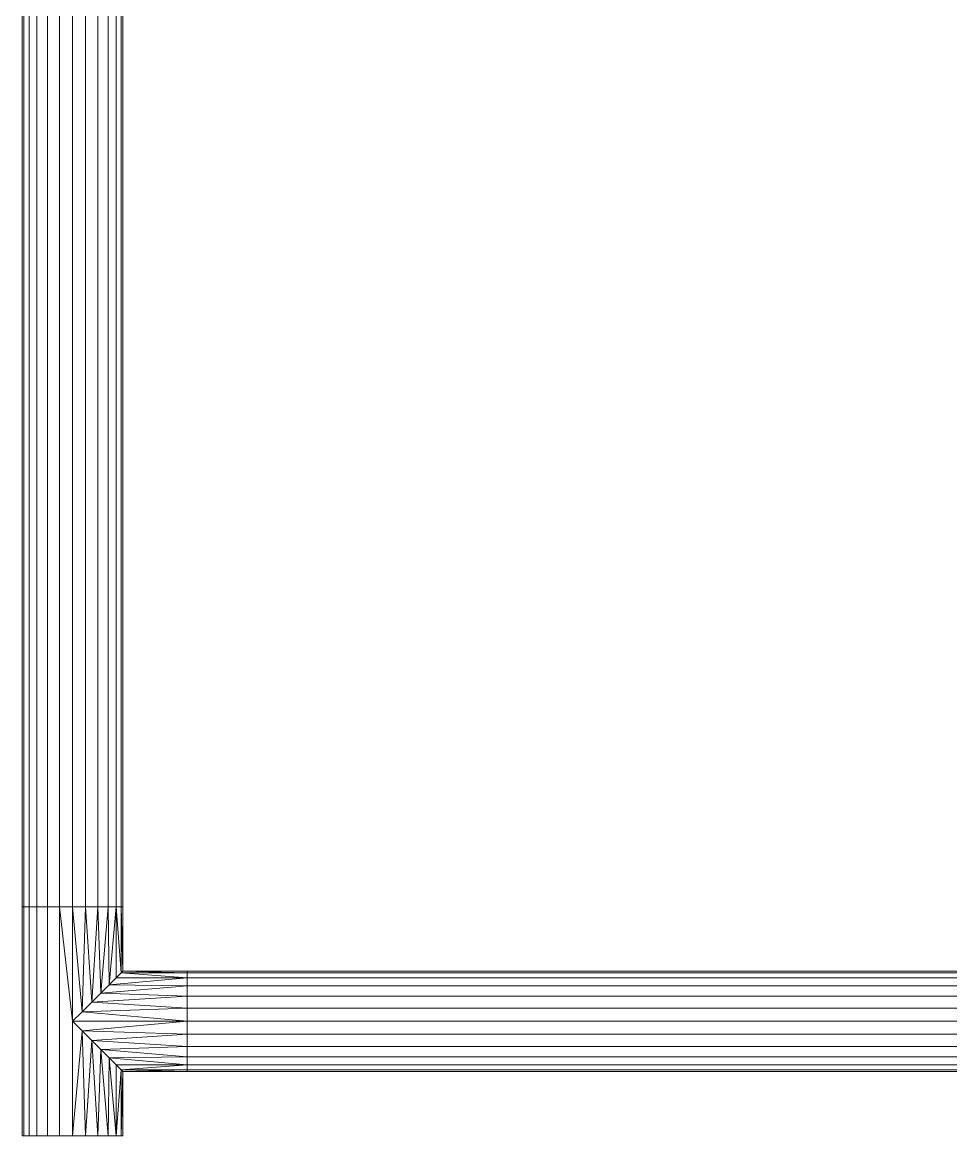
# Model space of a CAD drawing. Header units: inches. Extents: x -3325 to -59, y 5 to 733.
# Drawn here: x -3153.08 to -3140.94, y 427.28 to 441.84 of the extents above; entities that cross this region are included whole.
import ezdxf

# ---------------------------------------------------------------- set-up
doc = ezdxf.new("R2010")
doc.units = ezdxf.units.IN
doc.header["$MEASUREMENT"] = 0
doc.layers.add('P-PIPE', color=10, linetype='Continuous', lineweight=9)

# ---------------------------------------------------------------- blocks, each defined once
blk = doc.blocks.new('Tee - Welded - Generic - Standard-1086689-06 - Fifth Level')
at = {"layer": 'P-PIPE'}
mesh = blk.add_polyface(dxfattribs=at)
corners = [(-1.496, -0.657), (-1.496, -0.635, 0.17), (-1.496, -0.569, 0.329), (-1.496, -0.465, 0.465), (-1.496, -0.329, 0.569), (-1.496, -0.17, 0.635), (-1.496, 0, 0.657), (-1.496, 0.17, 0.635), (-1.496, 0.329, 0.569), (-1.496, 0.465, 0.465), (-1.496, 0.569, 0.329), (-1.496, 0.635, 0.17), (-1.496, 0.657), (-1.496, 0.635, -0.17), (-1.496, 0.569, -0.329), (-1.496, 0.465, -0.465), (-1.496, 0.329, -0.569), (-1.496, 0.17, -0.635), (-1.496, 0, -0.657), (-1.496, -0.17, -0.635), (-1.496, -0.329, -0.569), (-1.496, -0.465, -0.465), (-1.496, -0.569, -0.329), (-1.496, -0.635, -0.17)]
mesh.append_faces([[corners[k] for k in face] for face in [(20, 17, 18, 19)]], dxfattribs={"vtx0": -1})
mesh.append_faces([[corners[k] for k in face] for face in [(23, 17, 20), (11, 23, 8, 10)]], dxfattribs={"vtx0": -1, "vtx1": -1, "vtx2": -1})
mesh.append_faces([[corners[k] for k in face] for face in [(17, 23, 11, 14)]], dxfattribs={"vtx0": -1, "vtx1": -1, "vtx2": -1, "vtx3": -1})
mesh.append_faces([[corners[k] for k in face] for face in [(16, 17, 14, 15), (9, 10, 8)]], dxfattribs={"vtx1": -1})
mesh.append_faces([[corners[k] for k in face] for face in [(7, 8, 3, 6)]], dxfattribs={"vtx1": -1, "vtx2": -1})
mesh.append_faces([[corners[k] for k in face] for face in [(23, 0, 3, 8)]], dxfattribs={"vtx1": -1, "vtx2": -1, "vtx3": -1})
mesh.append_faces([[corners[k] for k in face] for face in [(12, 13, 14, 11)]], dxfattribs={"vtx2": -1})
mesh.append_faces([[corners[k] for k in face] for face in [(20, 21, 22, 23), (0, 1, 2, 3), (3, 4, 5, 6)]], dxfattribs={"vtx3": -1})
mesh = blk.add_polyface(dxfattribs=at)
corners = [(-1.496, 0.657), (-1.496, 0.635, 0.17), (-1.496, 0.569, 0.329), (-1.496, 0.465, 0.465), (-1.496, 0.329, 0.569), (-1.496, 0.17, 0.635), (-1.496, 0, 0.657), (-1.496, -0.17, 0.635), (-1.496, -0.329, 0.569), (-1.496, -0.465, 0.465), (-1.496, -0.569, 0.329), (-1.496, -0.635, 0.17), (-1.496, -0.657), (-0.657, -0.657), (-0.634, -0.634, 0.175), (-0.569, -0.569, 0.329), (-0.477, -0.477, 0.452), (-0.369, -0.369, 0.545), (-0.25, -0.25, 0.608), (-0.126, -0.126, 0.645), (0, 0, 0.657), (0.126, -0.126, 0.645), (0.25, -0.25, 0.608), (0.369, -0.369, 0.545), (0.477, -0.477, 0.452), (0.569, -0.569, 0.329), (0.634, -0.634, 0.175), (0.657, -0.657), (1.496, -0.657), (1.496, -0.635, 0.17), (1.496, -0.569, 0.329), (1.496, -0.465, 0.465), (1.496, -0.329, 0.569), (1.496, -0.17, 0.635), (1.496, 0, 0.657), (1.496, 0.17, 0.635), (1.496, 0.329, 0.569), (1.496, 0.465, 0.465), (1.496, 0.569, 0.329), (1.496, 0.635, 0.17), (1.496, 0.657)]
mesh.append_faces([[corners[k] for k in face] for face in [(13, 11, 12)]], dxfattribs={"vtx0": -1})
mesh.append_faces([[corners[k] for k in face] for face in [(27, 29, 26), (25, 30, 24), (11, 14, 10), (9, 17, 8), (16, 10, 15), (23, 32, 22), (21, 34, 20), (22, 33, 21), (33, 22, 32), (19, 7, 18), (7, 19, 6)]], dxfattribs={"vtx0": -1, "vtx1": -1})
mesh.append_faces([[corners[k] for k in face] for face in [(30, 25, 26), (24, 30, 31), (8, 17, 18), (21, 33, 34), (18, 7, 8), (20, 5, 6)]], dxfattribs={"vtx0": -1, "vtx2": -1})
mesh.append_faces([[corners[k] for k in face] for face in [(20, 34, 35, 5)]], dxfattribs={"vtx0": -1, "vtx2": -1, "vtx3": -1})
mesh.append_faces([[corners[k] for k in face] for face in [(28, 29, 27)]], dxfattribs={"vtx1": -1})
mesh.append_faces([[corners[k] for k in face] for face in [(29, 30, 26), (31, 32, 23), (23, 24, 31), (13, 14, 11), (14, 15, 10), (16, 17, 9), (9, 10, 16), (19, 20, 6)]], dxfattribs={"vtx1": -1, "vtx2": -1})
mesh.append_faces([[corners[k] for k in face] for face in [(38, 39, 1, 2), (36, 37, 3, 4), (37, 38, 2, 3), (35, 36, 4, 5)]], dxfattribs={"vtx1": -1, "vtx3": -1})
mesh.append_faces([[corners[k] for k in face] for face in [(39, 40, 0, 1)]], dxfattribs={"vtx3": -1})
mesh = blk.add_polyface(dxfattribs=at)
corners = [(-1.496, -0.657), (-1.496, -0.635, -0.17), (-1.496, -0.569, -0.329), (-1.496, -0.465, -0.465), (-1.496, -0.329, -0.569), (-1.496, -0.17, -0.635), (-1.496, 0, -0.657), (-1.496, 0.17, -0.635), (-1.496, 0.329, -0.569), (-1.496, 0.465, -0.465), (-1.496, 0.569, -0.329), (-1.496, 0.635, -0.17), (-1.496, 0.657), (1.496, 0.657), (1.496, 0.635, -0.17), (1.496, 0.569, -0.329), (1.496, 0.465, -0.465), (1.496, 0.329, -0.569), (1.496, 0.17, -0.635), (1.496, 0, -0.657), (1.496, -0.17, -0.635), (1.496, -0.329, -0.569), (1.496, -0.465, -0.465), (1.496, -0.569, -0.329), (1.496, -0.635, -0.17), (1.496, -0.657), (0.657, -0.657), (0.634, -0.634, -0.175), (0.569, -0.569, -0.329), (0.477, -0.477, -0.452), (0.369, -0.369, -0.545), (0.25, -0.25, -0.608), (0.126, -0.126, -0.645), (0, 0, -0.657), (-0.126, -0.126, -0.645), (-0.25, -0.25, -0.608), (-0.369, -0.369, -0.545), (-0.477, -0.477, -0.452), (-0.569, -0.569, -0.329), (-0.634, -0.634, -0.175), (-0.657, -0.657)]
mesh.append_faces([[corners[k] for k in face] for face in [(1, 40, 0)]], dxfattribs={"vtx0": -1})
mesh.append_faces([[corners[k] for k in face] for face in [(33, 19, 32), (6, 34, 5), (32, 20, 31), (24, 27, 23), (27, 24, 26), (36, 4, 35), (3, 37, 2), (38, 2, 37), (21, 31, 20)]], dxfattribs={"vtx0": -1, "vtx1": -1})
mesh.append_faces([[corners[k] for k in face] for face in [(35, 4, 5), (6, 33, 34), (23, 28, 29), (29, 22, 23), (21, 30, 31), (23, 27, 28), (36, 3, 4), (3, 36, 37), (39, 1, 2)]], dxfattribs={"vtx0": -1, "vtx2": -1})
mesh.append_faces([[corners[k] for k in face] for face in [(13, 14, 11, 12)]], dxfattribs={"vtx1": -1})
mesh.append_faces([[corners[k] for k in face] for face in [(19, 20, 32), (34, 35, 5), (6, 7, 33), (21, 22, 30), (29, 30, 22), (39, 40, 1), (38, 39, 2)]], dxfattribs={"vtx1": -1, "vtx2": -1})
mesh.append_faces([[corners[k] for k in face] for face in [(18, 19, 33, 7)]], dxfattribs={"vtx1": -1, "vtx2": -1, "vtx3": -1})
mesh.append_faces([[corners[k] for k in face] for face in [(15, 16, 9, 10), (14, 15, 10, 11), (16, 17, 8, 9), (17, 18, 7, 8)]], dxfattribs={"vtx1": -1, "vtx3": -1})
mesh.append_faces([[corners[k] for k in face] for face in [(24, 25, 26)]], dxfattribs={"vtx2": -1})
mesh = blk.add_polyface(dxfattribs=at)
corners = [(1.496, -0.657), (1.496, -0.635, -0.17), (1.496, -0.569, -0.329), (1.496, -0.465, -0.465), (1.496, -0.329, -0.569), (1.496, -0.17, -0.635), (1.496, 0, -0.657), (1.496, 0.17, -0.635), (1.496, 0.329, -0.569), (1.496, 0.465, -0.465), (1.496, 0.569, -0.329), (1.496, 0.635, -0.17), (1.496, 0.657), (1.496, 0.635, 0.17), (1.496, 0.569, 0.329), (1.496, 0.465, 0.465), (1.496, 0.329, 0.569), (1.496, 0.17, 0.635), (1.496, 0, 0.657), (1.496, -0.17, 0.635), (1.496, -0.329, 0.569), (1.496, -0.465, 0.465), (1.496, -0.569, 0.329), (1.496, -0.635, 0.17)]
mesh.append_faces([[corners[k] for k in face] for face in [(7, 5, 6), (10, 8, 9), (4, 2, 3), (16, 14, 15), (23, 21, 22)]], dxfattribs={"vtx0": -1})
mesh.append_faces([[corners[k] for k in face] for face in [(1, 5, 0)]], dxfattribs={"vtx0": -1, "vtx1": -1})
mesh.append_faces([[corners[k] for k in face] for face in [(5, 10, 11, 0), (23, 12, 13, 21)]], dxfattribs={"vtx0": -1, "vtx2": -1, "vtx3": -1})
mesh.append_faces([[corners[k] for k in face] for face in [(21, 16, 17, 18)]], dxfattribs={"vtx0": -1, "vtx3": -1})
mesh.append_faces([[corners[k] for k in face] for face in [(7, 8, 10, 5), (13, 14, 16, 21)]], dxfattribs={"vtx1": -1, "vtx2": -1, "vtx3": -1})
mesh.append_faces([[corners[k] for k in face] for face in [(4, 5, 1, 2), (23, 0, 11, 12)]], dxfattribs={"vtx1": -1, "vtx3": -1})
mesh.append_faces([[corners[k] for k in face] for face in [(19, 20, 21, 18)]], dxfattribs={"vtx2": -1})
mesh = blk.add_polyface(dxfattribs=at)
corners = [(-0.657, -1.496), (-0.635, -1.496, 0.17), (-0.569, -1.496, 0.329), (-0.465, -1.496, 0.465), (-0.329, -1.496, 0.569), (-0.17, -1.496, 0.635), (0, -1.496, 0.657), (0.17, -1.496, 0.635), (0.329, -1.496, 0.569), (0.465, -1.496, 0.465), (0.569, -1.496, 0.329), (0.635, -1.496, 0.17), (0.657, -1.496), (0.657, -0.657), (0.634, -0.634, 0.175), (0.569, -0.569, 0.329), (0.477, -0.477, 0.452), (0.369, -0.369, 0.545), (0.25, -0.25, 0.608), (0.126, -0.126, 0.645), (0, 0, 0.657), (-0.126, -0.126, 0.645), (-0.25, -0.25, 0.608), (-0.369, -0.369, 0.545), (-0.477, -0.477, 0.452), (-0.569, -0.569, 0.329), (-0.634, -0.634, 0.175), (-0.657, -0.657)]
mesh.append_faces([[corners[k] for k in face] for face in [(13, 11, 12)]], dxfattribs={"vtx0": -1})
mesh.append_faces([[corners[k] for k in face] for face in [(22, 5, 21), (24, 3, 23), (8, 18, 7), (17, 9, 16)]], dxfattribs={"vtx0": -1, "vtx1": -1})
mesh.append_faces([[corners[k] for k in face] for face in [(24, 2, 3), (26, 1, 2), (22, 4, 5), (6, 20, 21), (21, 5, 6), (19, 6, 7), (16, 9, 10), (17, 8, 9), (6, 19, 20)]], dxfattribs={"vtx0": -1, "vtx2": -1})
mesh.append_faces([[corners[k] for k in face] for face in [(26, 27, 1), (3, 4, 23), (25, 26, 2), (24, 25, 2), (22, 23, 4), (10, 11, 14), (18, 19, 7), (17, 18, 8), (13, 14, 11), (15, 16, 10), (14, 15, 10)]], dxfattribs={"vtx1": -1, "vtx2": -1})
mesh.append_faces([[corners[k] for k in face] for face in [(27, 0, 1)]], dxfattribs={"vtx2": -1})
mesh = blk.add_polyface(dxfattribs=at)
corners = [(0.657, -1.496), (0.635, -1.496, -0.17), (0.569, -1.496, -0.329), (0.465, -1.496, -0.465), (0.329, -1.496, -0.569), (0.17, -1.496, -0.635), (0, -1.496, -0.657), (-0.17, -1.496, -0.635), (-0.329, -1.496, -0.569), (-0.465, -1.496, -0.465), (-0.569, -1.496, -0.329), (-0.635, -1.496, -0.17), (-0.657, -1.496), (-0.657, -0.657), (-0.634, -0.634, -0.175), (-0.569, -0.569, -0.329), (-0.477, -0.477, -0.452), (-0.369, -0.369, -0.545), (-0.25, -0.25, -0.608), (-0.126, -0.126, -0.645), (0, 0, -0.657), (0.126, -0.126, -0.645), (0.25, -0.25, -0.608), (0.369, -0.369, -0.545), (0.477, -0.477, -0.452), (0.569, -0.569, -0.329), (0.634, -0.634, -0.175), (0.657, -0.657)]
mesh.append_faces([[corners[k] for k in face] for face in [(13, 11, 12)]], dxfattribs={"vtx0": -1})
mesh.append_faces([[corners[k] for k in face] for face in [(22, 5, 21), (24, 3, 23), (8, 18, 7), (17, 9, 16)]], dxfattribs={"vtx0": -1, "vtx1": -1})
mesh.append_faces([[corners[k] for k in face] for face in [(24, 2, 3), (26, 1, 2), (22, 4, 5), (6, 20, 21), (21, 5, 6), (19, 6, 7), (16, 9, 10), (17, 8, 9), (6, 19, 20)]], dxfattribs={"vtx0": -1, "vtx2": -1})
mesh.append_faces([[corners[k] for k in face] for face in [(0, 1, 27)]], dxfattribs={"vtx1": -1})
mesh.append_faces([[corners[k] for k in face] for face in [(26, 27, 1), (3, 4, 23), (25, 26, 2), (24, 25, 2), (22, 23, 4), (10, 11, 14), (18, 19, 7), (17, 18, 8), (13, 14, 11), (15, 16, 10), (14, 15, 10)]], dxfattribs={"vtx1": -1, "vtx2": -1})
mesh = blk.add_polyface(dxfattribs=at)
corners = [(-0.657, -1.496), (-0.635, -1.496, -0.17), (-0.569, -1.496, -0.329), (-0.465, -1.496, -0.465), (-0.329, -1.496, -0.569), (-0.17, -1.496, -0.635), (0, -1.496, -0.657), (0.17, -1.496, -0.635), (0.329, -1.496, -0.569), (0.465, -1.496, -0.465), (0.569, -1.496, -0.329), (0.635, -1.496, -0.17), (0.657, -1.496), (0.635, -1.496, 0.17), (0.569, -1.496, 0.329), (0.465, -1.496, 0.465), (0.329, -1.496, 0.569), (0.17, -1.496, 0.635), (0, -1.496, 0.657), (-0.17, -1.496, 0.635), (-0.329, -1.496, 0.569), (-0.465, -1.496, 0.465), (-0.569, -1.496, 0.329), (-0.635, -1.496, 0.17)]
mesh.append_faces([[corners[k] for k in face] for face in [(16, 14, 15), (13, 11, 12)]], dxfattribs={"vtx0": -1})
mesh.append_faces([[corners[k] for k in face] for face in [(0, 3, 11, 13)]], dxfattribs={"vtx0": -1, "vtx1": -1, "vtx2": -1, "vtx3": -1})
mesh.append_faces([[corners[k] for k in face] for face in [(16, 0, 13, 14), (21, 0, 16, 17)]], dxfattribs={"vtx0": -1, "vtx1": -1, "vtx3": -1})
mesh.append_faces([[corners[k] for k in face] for face in [(5, 8, 9, 11)]], dxfattribs={"vtx0": -1, "vtx2": -1, "vtx3": -1})
mesh.append_faces([[corners[k] for k in face] for face in [(17, 18, 21)]], dxfattribs={"vtx1": -1, "vtx2": -1})
mesh.append_faces([[corners[k] for k in face] for face in [(6, 7, 8, 5), (9, 10, 11), (22, 23, 0, 21), (19, 20, 21, 18)]], dxfattribs={"vtx2": -1})
mesh.append_faces([[corners[k] for k in face] for face in [(3, 4, 5, 11)]], dxfattribs={"vtx2": -1, "vtx3": -1})
mesh.append_faces([[corners[k] for k in face] for face in [(0, 1, 2, 3)]], dxfattribs={"vtx3": -1})

msp = doc.modelspace()

# ---------------------------------------------------------------- linework, layer by layer
at = {"layer": 'P-PIPE', "color": 1}
for p, q in [((-3152.421, 430.275, 1075), (-3152.421, 470.014, 1075)), ((-3152.421, 430.275, 1075), (-3152.421, 470.014, 1075)), ((-3152.421, 430.275, 1075), (-3152.421, 427.283, 1075)), ((-3150.925, 428.779, 1075), (-3152.421, 428.779, 1075)), ((-3132.052, 428.779, 1075), (-3150.925, 428.779, 1075)), ((-3132.052, 428.779, 1075), (-3150.925, 428.779, 1075))]:
    msp.add_line(p, q, dxfattribs=at)

# ---------------------------------------------------------------- block references
at = {"layer": 'P-PIPE', "color": 1, "extrusion": (0, 0, -1), "rotation": 270}
msp.add_blockref('Tee - Welded - Generic - Standard-1086689-06 - Fifth Level', (3152.421, 428.779, -1075), dxfattribs=at)

# ---------------------------------------------------------------- meshes
at = {"layer": 'P-PIPE', "color": 1}
mesh = msp.add_polyface(dxfattribs=at)
corners = [(-3153.078, 430.275, 1075), (-3153.056, 430.275, 1075.17), (-3152.99, 430.275, 1075.329), (-3152.886, 430.275, 1075.465), (-3152.75, 430.275, 1075.569), (-3152.591, 430.275, 1075.635), (-3152.421, 430.275, 1075.657), (-3152.421, 470.014, 1075.657), (-3152.591, 470.014, 1075.635), (-3152.75, 470.014, 1075.569), (-3152.886, 470.014, 1075.465), (-3152.99, 470.014, 1075.329), (-3153.056, 470.014, 1075.17), (-3153.078, 470.014, 1075)]
mesh.append_faces([[corners[k] for k in face] for face in [(7, 8, 5, 6)]], dxfattribs={"vtx1": -1, "color": 1})
mesh.append_faces([[corners[k] for k in face] for face in [(8, 9, 4, 5), (3, 4, 9, 10), (11, 12, 1, 2), (2, 3, 10, 11)]], dxfattribs={"vtx1": -1, "vtx3": -1, "color": 1})
mesh.append_faces([[corners[k] for k in face] for face in [(12, 13, 0, 1)]], dxfattribs={"vtx3": -1, "color": 1})
mesh = msp.add_polyface(dxfattribs=at)
corners = [(-3152.421, 430.275, 1074.342), (-3152.591, 430.275, 1074.365), (-3152.75, 430.275, 1074.431), (-3152.886, 430.275, 1074.535), (-3152.99, 430.275, 1074.671), (-3153.056, 430.275, 1074.83), (-3153.078, 430.275, 1075), (-3153.078, 470.014, 1075), (-3153.056, 470.014, 1074.83), (-3152.99, 470.014, 1074.671), (-3152.886, 470.014, 1074.535), (-3152.75, 470.014, 1074.431), (-3152.591, 470.014, 1074.365), (-3152.421, 470.014, 1074.342)]
mesh.append_faces([[corners[k] for k in face] for face in [(7, 8, 5, 6)]], dxfattribs={"vtx1": -1, "color": 1})
mesh.append_faces([[corners[k] for k in face] for face in [(8, 9, 4, 5), (3, 4, 9, 10), (11, 12, 1, 2), (2, 3, 10, 11)]], dxfattribs={"vtx1": -1, "vtx3": -1, "color": 1})
mesh.append_faces([[corners[k] for k in face] for face in [(12, 13, 0, 1)]], dxfattribs={"vtx3": -1, "color": 1})
mesh = msp.add_polyface(dxfattribs=at)
corners = [(-3152.421, 430.275, 1075.657), (-3152.251, 430.275, 1075.635), (-3152.092, 430.275, 1075.569), (-3151.956, 430.275, 1075.465), (-3151.852, 430.275, 1075.329), (-3151.786, 430.275, 1075.17), (-3151.763, 430.275, 1075), (-3151.763, 470.014, 1075), (-3151.786, 470.014, 1075.17), (-3151.852, 470.014, 1075.329), (-3151.956, 470.014, 1075.465), (-3152.092, 470.014, 1075.569), (-3152.251, 470.014, 1075.635), (-3152.421, 470.014, 1075.657)]
mesh.append_faces([[corners[k] for k in face] for face in [(8, 9, 4, 5), (3, 4, 9, 10), (11, 12, 1, 2), (2, 3, 10, 11)]], dxfattribs={"vtx1": -1, "vtx3": -1, "color": 1})
mesh.append_faces([[corners[k] for k in face] for face in [(6, 7, 8, 5)]], dxfattribs={"vtx2": -1, "color": 1})
mesh.append_faces([[corners[k] for k in face] for face in [(12, 13, 0, 1)]], dxfattribs={"vtx3": -1, "color": 1})
mesh = msp.add_polyface(dxfattribs=at)
corners = [(-3151.763, 430.275, 1075), (-3151.786, 430.275, 1074.83), (-3151.852, 430.275, 1074.671), (-3151.956, 430.275, 1074.535), (-3152.092, 430.275, 1074.431), (-3152.251, 430.275, 1074.365), (-3152.421, 430.275, 1074.342), (-3152.421, 470.014, 1074.342), (-3152.251, 470.014, 1074.365), (-3152.092, 470.014, 1074.431), (-3151.956, 470.014, 1074.535), (-3151.852, 470.014, 1074.671), (-3151.786, 470.014, 1074.83), (-3151.763, 470.014, 1075)]
mesh.append_faces([[corners[k] for k in face] for face in [(7, 8, 5, 6)]], dxfattribs={"vtx1": -1, "color": 1})
mesh.append_faces([[corners[k] for k in face] for face in [(8, 9, 4, 5), (3, 4, 9, 10), (11, 12, 1, 2), (2, 3, 10, 11)]], dxfattribs={"vtx1": -1, "vtx3": -1, "color": 1})
mesh.append_faces([[corners[k] for k in face] for face in [(12, 13, 0, 1)]], dxfattribs={"vtx3": -1, "color": 1})
mesh = msp.add_polyface(dxfattribs=at)
corners = [(-3151.763, 430.275, 1075), (-3151.786, 430.275, 1075.17), (-3151.852, 430.275, 1075.329), (-3151.956, 430.275, 1075.465), (-3152.092, 430.275, 1075.569), (-3152.251, 430.275, 1075.635), (-3152.421, 430.275, 1075.657), (-3152.591, 430.275, 1075.635), (-3152.75, 430.275, 1075.569), (-3152.886, 430.275, 1075.465), (-3152.99, 430.275, 1075.329), (-3153.056, 430.275, 1075.17), (-3153.078, 430.275, 1075), (-3153.056, 430.275, 1074.83), (-3152.99, 430.275, 1074.671), (-3152.886, 430.275, 1074.535), (-3152.75, 430.275, 1074.431), (-3152.591, 430.275, 1074.365), (-3152.421, 430.275, 1074.342), (-3152.251, 430.275, 1074.365), (-3152.092, 430.275, 1074.431), (-3151.956, 430.275, 1074.535), (-3151.852, 430.275, 1074.671), (-3151.786, 430.275, 1074.83)]
mesh.append_faces([[corners[k] for k in face] for face in [(6, 4, 5)]], dxfattribs={"vtx0": -1, "color": 1})
mesh.append_faces([[corners[k] for k in face] for face in [(23, 11, 13, 18), (6, 11, 1, 4)]], dxfattribs={"vtx0": -1, "vtx1": -1, "vtx2": -1, "vtx3": -1, "color": 1})
mesh.append_faces([[corners[k] for k in face] for face in [(13, 15, 16, 18)]], dxfattribs={"vtx0": -1, "vtx2": -1, "vtx3": -1, "color": 1})
mesh.append_faces([[corners[k] for k in face] for face in [(17, 18, 16), (14, 15, 13), (10, 11, 8, 9)]], dxfattribs={"vtx1": -1, "color": 1})
mesh.append_faces([[corners[k] for k in face] for face in [(21, 22, 23, 20), (11, 12, 13)]], dxfattribs={"vtx2": -1, "color": 1})
mesh.append_faces([[corners[k] for k in face] for face in [(18, 19, 20, 23), (6, 7, 8, 11), (23, 0, 1, 11)]], dxfattribs={"vtx2": -1, "vtx3": -1, "color": 1})
mesh.append_faces([[corners[k] for k in face] for face in [(1, 2, 3, 4)]], dxfattribs={"vtx3": -1, "color": 1})
mesh = msp.add_polyface(dxfattribs=at)
corners = [(-3150.925, 429.437, 1075), (-3150.925, 429.414, 1074.83), (-3150.925, 429.349, 1074.671), (-3150.925, 429.244, 1074.535), (-3150.925, 429.108, 1074.431), (-3150.925, 428.949, 1074.365), (-3150.925, 428.779, 1074.342), (-3150.925, 428.609, 1074.365), (-3150.925, 428.45, 1074.431), (-3150.925, 428.314, 1074.535), (-3150.925, 428.21, 1074.671), (-3150.925, 428.144, 1074.83), (-3150.925, 428.122, 1075), (-3150.925, 428.144, 1075.17), (-3150.925, 428.21, 1075.329), (-3150.925, 428.314, 1075.465), (-3150.925, 428.45, 1075.569), (-3150.925, 428.609, 1075.635), (-3150.925, 428.779, 1075.657), (-3150.925, 428.949, 1075.635), (-3150.925, 429.108, 1075.569), (-3150.925, 429.244, 1075.465), (-3150.925, 429.349, 1075.329), (-3150.925, 429.414, 1075.17)]
mesh.append_faces([[corners[k] for k in face] for face in [(23, 21, 22)]], dxfattribs={"vtx0": -1, "color": 1})
mesh.append_faces([[corners[k] for k in face] for face in [(5, 9, 3, 4), (11, 13, 9, 10)]], dxfattribs={"vtx0": -1, "vtx1": -1, "color": 1})
mesh.append_faces([[corners[k] for k in face] for face in [(13, 16, 21)]], dxfattribs={"vtx0": -1, "vtx1": -1, "vtx2": -1, "color": 1})
mesh.append_faces([[corners[k] for k in face] for face in [(21, 3, 9, 13)]], dxfattribs={"vtx0": -1, "vtx1": -1, "vtx2": -1, "vtx3": -1, "color": 1})
mesh.append_faces([[corners[k] for k in face] for face in [(12, 13, 11)]], dxfattribs={"vtx1": -1, "color": 1})
mesh.append_faces([[corners[k] for k in face] for face in [(7, 8, 9), (17, 18, 19, 16), (14, 15, 16, 13)]], dxfattribs={"vtx2": -1, "color": 1})
mesh.append_faces([[corners[k] for k in face] for face in [(1, 2, 3, 21), (23, 0, 1, 21), (19, 20, 21, 16), (5, 6, 7, 9)]], dxfattribs={"vtx2": -1, "vtx3": -1, "color": 1})
mesh = msp.add_polyface(dxfattribs=at)
corners = [(-3132.052, 428.779, 1075.657), (-3132.052, 428.949, 1075.635), (-3132.052, 429.108, 1075.569), (-3132.052, 429.244, 1075.465), (-3132.052, 429.349, 1075.329), (-3132.052, 429.414, 1075.17), (-3132.052, 429.437, 1075), (-3150.925, 429.437, 1075), (-3150.925, 429.414, 1075.17), (-3150.925, 429.349, 1075.329), (-3150.925, 429.244, 1075.465), (-3150.925, 429.108, 1075.569), (-3150.925, 428.949, 1075.635), (-3150.925, 428.779, 1075.657)]
mesh.append_faces([[corners[k] for k in face] for face in [(8, 9, 4, 5), (3, 4, 9, 10), (11, 12, 1, 2), (2, 3, 10, 11)]], dxfattribs={"vtx1": -1, "vtx3": -1, "color": 1})
mesh.append_faces([[corners[k] for k in face] for face in [(6, 7, 8, 5)]], dxfattribs={"vtx2": -1, "color": 1})
mesh.append_faces([[corners[k] for k in face] for face in [(12, 13, 0, 1)]], dxfattribs={"vtx3": -1, "color": 1})
mesh = msp.add_polyface(dxfattribs=at)
corners = [(-3132.052, 429.437, 1075), (-3132.052, 429.414, 1074.83), (-3132.052, 429.349, 1074.671), (-3132.052, 429.244, 1074.535), (-3132.052, 429.108, 1074.431), (-3132.052, 428.949, 1074.365), (-3132.052, 428.779, 1074.342), (-3150.925, 428.779, 1074.342), (-3150.925, 428.949, 1074.365), (-3150.925, 429.108, 1074.431), (-3150.925, 429.244, 1074.535), (-3150.925, 429.349, 1074.671), (-3150.925, 429.414, 1074.83), (-3150.925, 429.437, 1075)]
mesh.append_faces([[corners[k] for k in face] for face in [(7, 8, 5, 6)]], dxfattribs={"vtx1": -1, "color": 1})
mesh.append_faces([[corners[k] for k in face] for face in [(8, 9, 4, 5), (3, 4, 9, 10), (11, 12, 1, 2), (2, 3, 10, 11)]], dxfattribs={"vtx1": -1, "vtx3": -1, "color": 1})
mesh.append_faces([[corners[k] for k in face] for face in [(12, 13, 0, 1)]], dxfattribs={"vtx3": -1, "color": 1})
mesh = msp.add_polyface(dxfattribs=at)
corners = [(-3132.052, 428.122, 1075), (-3132.052, 428.144, 1075.17), (-3132.052, 428.21, 1075.329), (-3132.052, 428.314, 1075.465), (-3132.052, 428.45, 1075.569), (-3132.052, 428.609, 1075.635), (-3132.052, 428.779, 1075.657), (-3150.925, 428.779, 1075.657), (-3150.925, 428.609, 1075.635), (-3150.925, 428.45, 1075.569), (-3150.925, 428.314, 1075.465), (-3150.925, 428.21, 1075.329), (-3150.925, 428.144, 1075.17), (-3150.925, 428.122, 1075)]
mesh.append_faces([[corners[k] for k in face] for face in [(7, 8, 5, 6)]], dxfattribs={"vtx1": -1, "color": 1})
mesh.append_faces([[corners[k] for k in face] for face in [(8, 9, 4, 5), (3, 4, 9, 10), (11, 12, 1, 2), (2, 3, 10, 11)]], dxfattribs={"vtx1": -1, "vtx3": -1, "color": 1})
mesh.append_faces([[corners[k] for k in face] for face in [(12, 13, 0, 1)]], dxfattribs={"vtx3": -1, "color": 1})
mesh = msp.add_polyface(dxfattribs=at)
corners = [(-3132.052, 428.779, 1074.342), (-3132.052, 428.609, 1074.365), (-3132.052, 428.45, 1074.431), (-3132.052, 428.314, 1074.535), (-3132.052, 428.21, 1074.671), (-3132.052, 428.144, 1074.83), (-3132.052, 428.122, 1075), (-3150.925, 428.122, 1075), (-3150.925, 428.144, 1074.83), (-3150.925, 428.21, 1074.671), (-3150.925, 428.314, 1074.535), (-3150.925, 428.45, 1074.431), (-3150.925, 428.609, 1074.365), (-3150.925, 428.779, 1074.342)]
mesh.append_faces([[corners[k] for k in face] for face in [(7, 8, 5, 6)]], dxfattribs={"vtx1": -1, "color": 1})
mesh.append_faces([[corners[k] for k in face] for face in [(8, 9, 4, 5), (3, 4, 9, 10), (11, 12, 1, 2), (2, 3, 10, 11)]], dxfattribs={"vtx1": -1, "vtx3": -1, "color": 1})
mesh.append_faces([[corners[k] for k in face] for face in [(12, 13, 0, 1)]], dxfattribs={"vtx3": -1, "color": 1})

doc.saveas('drawing.dxf')
